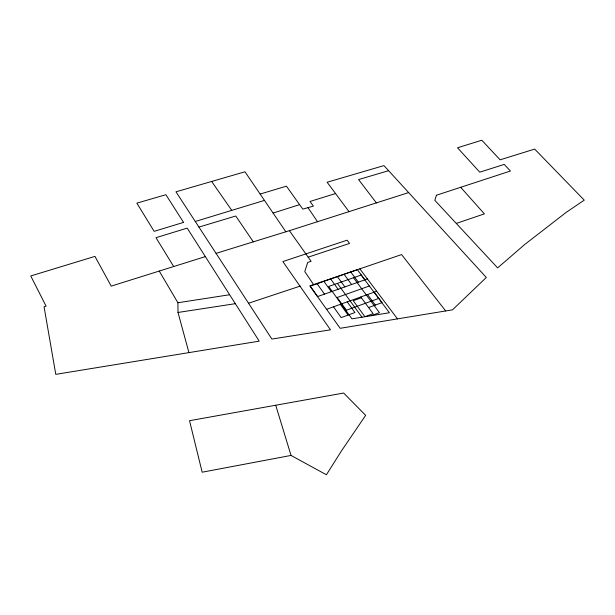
<?xml version="1.0" encoding="UTF-8"?>
<svg xmlns="http://www.w3.org/2000/svg" width="615" height="615" viewBox="0 0 615 615"><rect width="100%" height="100%" fill="white"/><g stroke="black" fill="none" stroke-linecap="round" stroke-linejoin="round"><path stroke-width="0.92" d="M371.283 315.703L379.44 312.689L353.487 277.726M368.577 307.554L382.069 302.618L374.22 292.14M378.702 298.46L346.406 310.198L337.135 297.499L369.354 285.99M361.374 297.775L353.248 300.712L364.933 316.733L373.121 313.712L360.79 296.983M326.588 309.314L376.688 291.256M317.501 296.607L367.409 278.926M456.299 223.429L484.382 213.882L460.697 187.298M308.169 257.162L349.52 243.448L347.098 240.173L282.854 261.567L330.47 329.832L271.884 339.065L175.959 191.819L244.97 171.793L285.844 231.778M248.545 303.233L300.197 286.106M216.057 253.365L289.411 230.679L408.644 192.58M273.091 213.067L299.597 204.626M173.691 266.533L156.002 237.697L187.198 228.119L259.215 341.148L55.773 374.351L44.065 306.77L46.087 306.147L30.75 275.95L94.956 256.378L111.207 286.129L205.341 256.601M349.082 211.721L335.552 193.556L310.029 201.459L313.396 206.117L302.811 209.138L286.429 186.168L260.137 194.056M195.286 221.485L264.458 200.398M198.945 227.089L235.76 216.011L253.319 241.841M388.611 170.693L358.583 179.565L376.418 202.935M291.033 455.431L202.166 472.205L189.535 420.706L343.639 393.039L365.656 415.348L341.302 451.156L326.411 474.772L291.033 455.431L275.735 405.285M159.254 271.061L177.904 302.749L229.641 294.731M188.936 352.618L178.004 312.466L235.337 303.679M445.698 310.959L401.58 254.587L309.829 285.883L340.172 328.302L452.502 309.837L486.319 277.465L383.952 165.596L327.126 182.248L335.552 193.556M359.813 268.832L397.482 318.885M364.956 279.794L357.369 269.685L310.275 286.136L317.617 296.568M350.75 271.999L358.299 282.154M367.524 294.554L375.342 305.078M344.093 274.321L351.611 284.522M337.397 276.658L344.884 286.905M337.397 283.392L361.966 317.217M330.67 279.01L338.119 289.304M347.221 301.873L354.94 312.543L341.148 317.586L333.507 306.816M323.905 281.37L331.324 291.71M340.379 304.34L348.067 315.057M317.109 283.746L324.489 294.131M289.411 230.679L311.113 261.321L307.692 262.413L304.779 271.576L313.581 284.599M211.66 181.456L231.755 210.368M307.984 207.662L317.548 221.738M177.904 302.749L178.004 312.466M436.427 195.239L434.828 200.336L497.635 267.894L524.833 244.401L566.307 212.29L584.25 200.152L534.681 149.099L500.11 159.823L481.822 140.228L457.514 147.785L479.777 172.169L504.231 164.405L510.435 171.016L436.427 195.239M361.136 275.036L328.671 286.459L351.934 318.847L389.418 312.751L361.136 275.036M183.554 222.399L154.134 231.34L136.861 203.142L165.904 194.701L183.554 222.399"/></g></svg>
